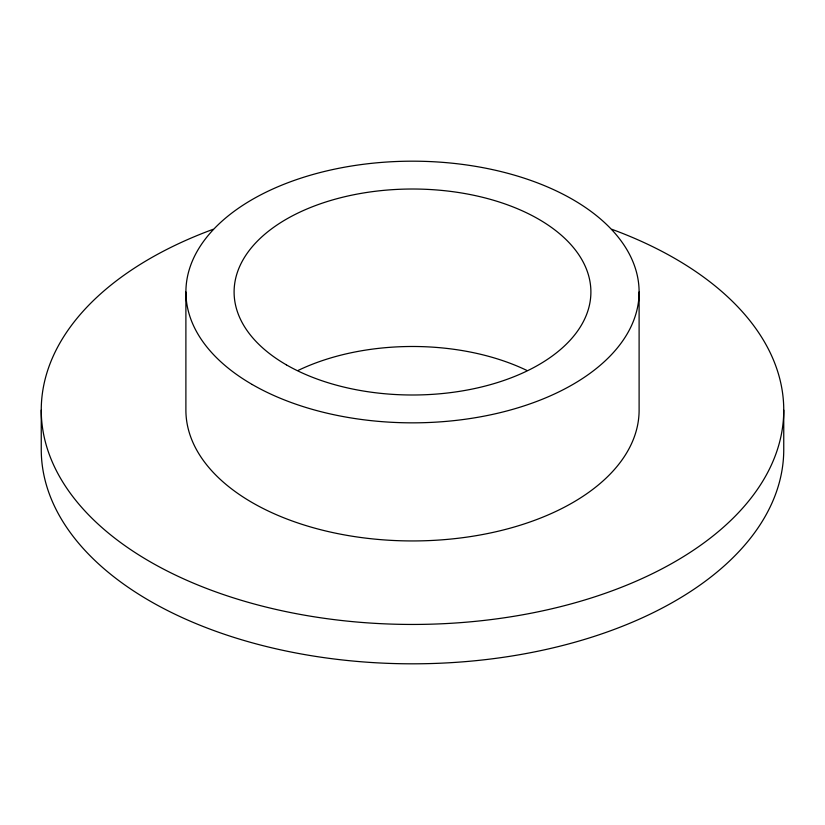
<?xml version="1.0" encoding="UTF-8"?>
<svg xmlns="http://www.w3.org/2000/svg" width="825" height="825" viewBox="0 0 825 825"><rect width="100%" height="100%" fill="white"/><g stroke="black" fill="none" stroke-linecap="round" stroke-linejoin="round"><path stroke-width="1.24" d="M783.75 410.108L783.75 449.481A371.25 214.335 0 0 1 412.5 663.816A371.25 214.335 0 0 1 41.25 449.481L41.25 410.108M639.107 292.009L639.107 410.108A226.607 130.835 0 0 1 412.5 540.942A226.607 130.835 0 0 1 185.893 410.108L185.893 292.009M611.882 229.309A371.25 214.335 0 0 1 693.413 550.244A371.25 214.335 0 0 1 131.588 550.244A371.25 214.335 0 0 1 213.118 229.309M298.176 370.415A178.396 102.991 0 0 1 526.824 370.415M252.264 384.522A226.607 130.835 0 0 0 631.383 325.875A226.607 130.835 0 0 0 353.853 165.639A226.607 130.835 0 0 0 252.264 384.522M286.358 364.836A178.396 102.991 0 0 0 584.812 318.667A178.396 102.991 0 0 0 366.331 192.524A178.396 102.991 0 0 0 286.358 364.836"/></g></svg>
